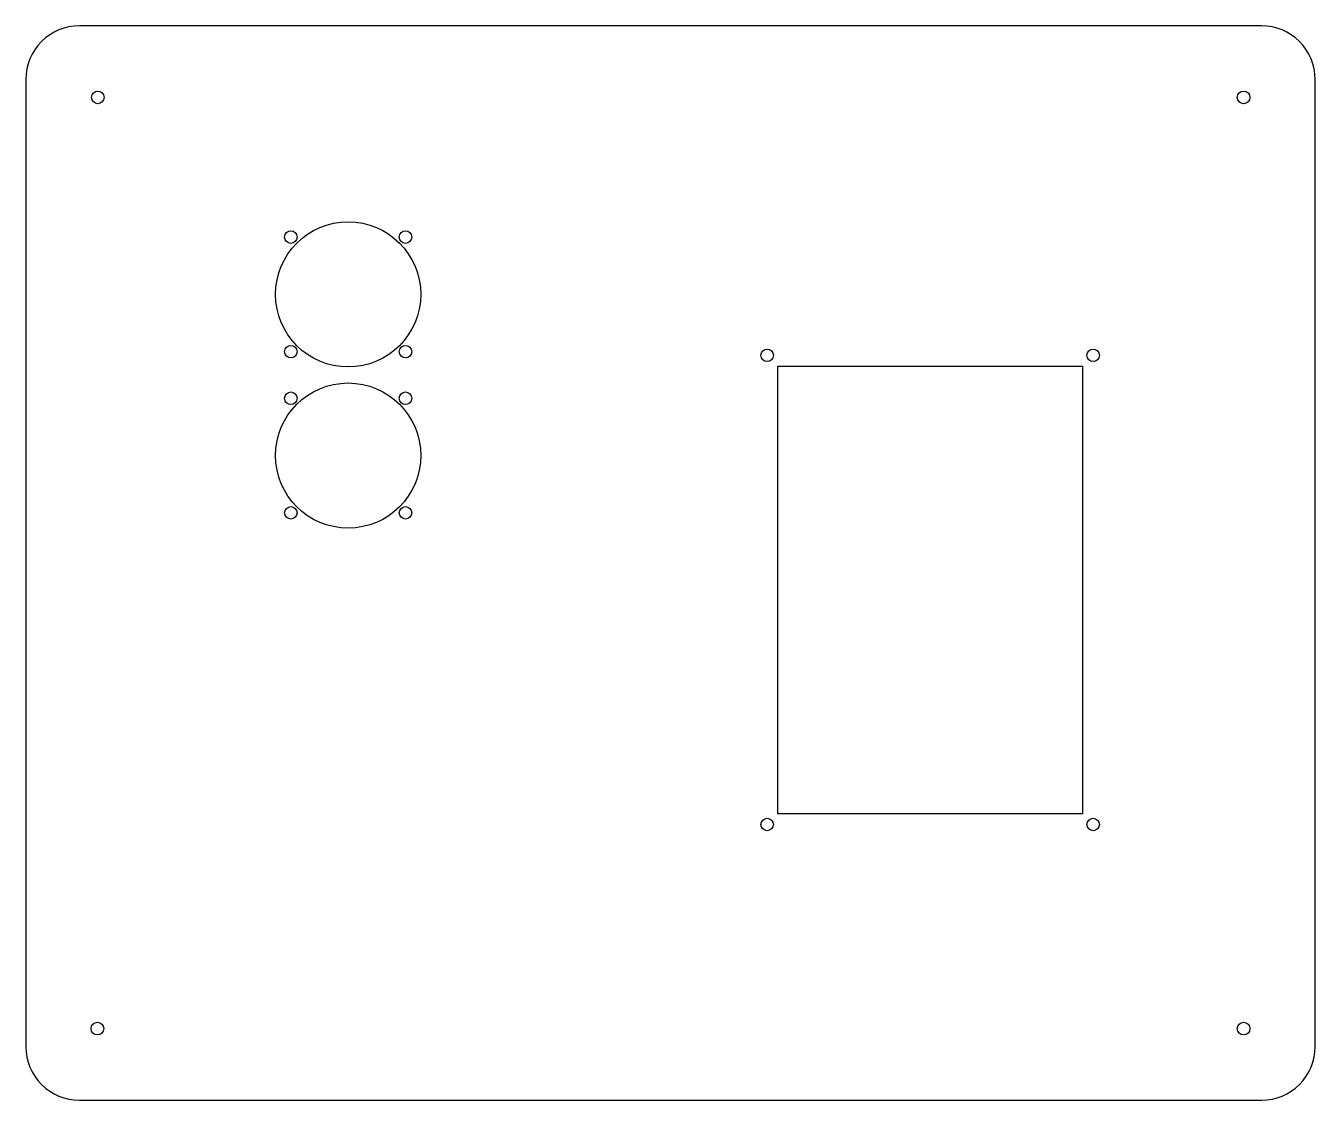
# Model space of a CAD drawing. Header units: millimetres. Extents: x -15 to 345, y -300 to 0.
import ezdxf

# ---------------------------------------------------------------- set-up
doc = ezdxf.new("R2010")
doc.units = ezdxf.units.MM

msp = doc.modelspace()

# ---------------------------------------------------------------- linework, layer by layer
msp.add_lwpolyline([(345, -285), (345, -15, 0.414214), (330, 0), (0, 0, 0.414214), (-15, -15), (-15, -285, 0.414214), (0, -300), (330, -300, 0.414214)], format="xyb", close=True)
msp.add_lwpolyline([(280, -220), (195, -220), (195, -95), (280, -95)], close=True)
for centre, radius in [((5.1, -20), 1.75), ((325, -20), 1.75), ((75, -75), 20.26), ((59, -59), 1.75), ((91, -59), 1.75), ((59, -91), 1.75), ((91, -91), 1.75), ((192, -92), 1.75), ((283, -92), 1.75), ((75, -120), 20.26), ((59, -104), 1.75), ((91, -104), 1.75), ((59, -136), 1.75), ((91, -136), 1.75), ((192, -223), 1.75), ((283, -223), 1.75), ((5, -280), 1.75), ((325, -280), 1.75)]:
    msp.add_circle(centre, radius)

doc.saveas('drawing.dxf')
